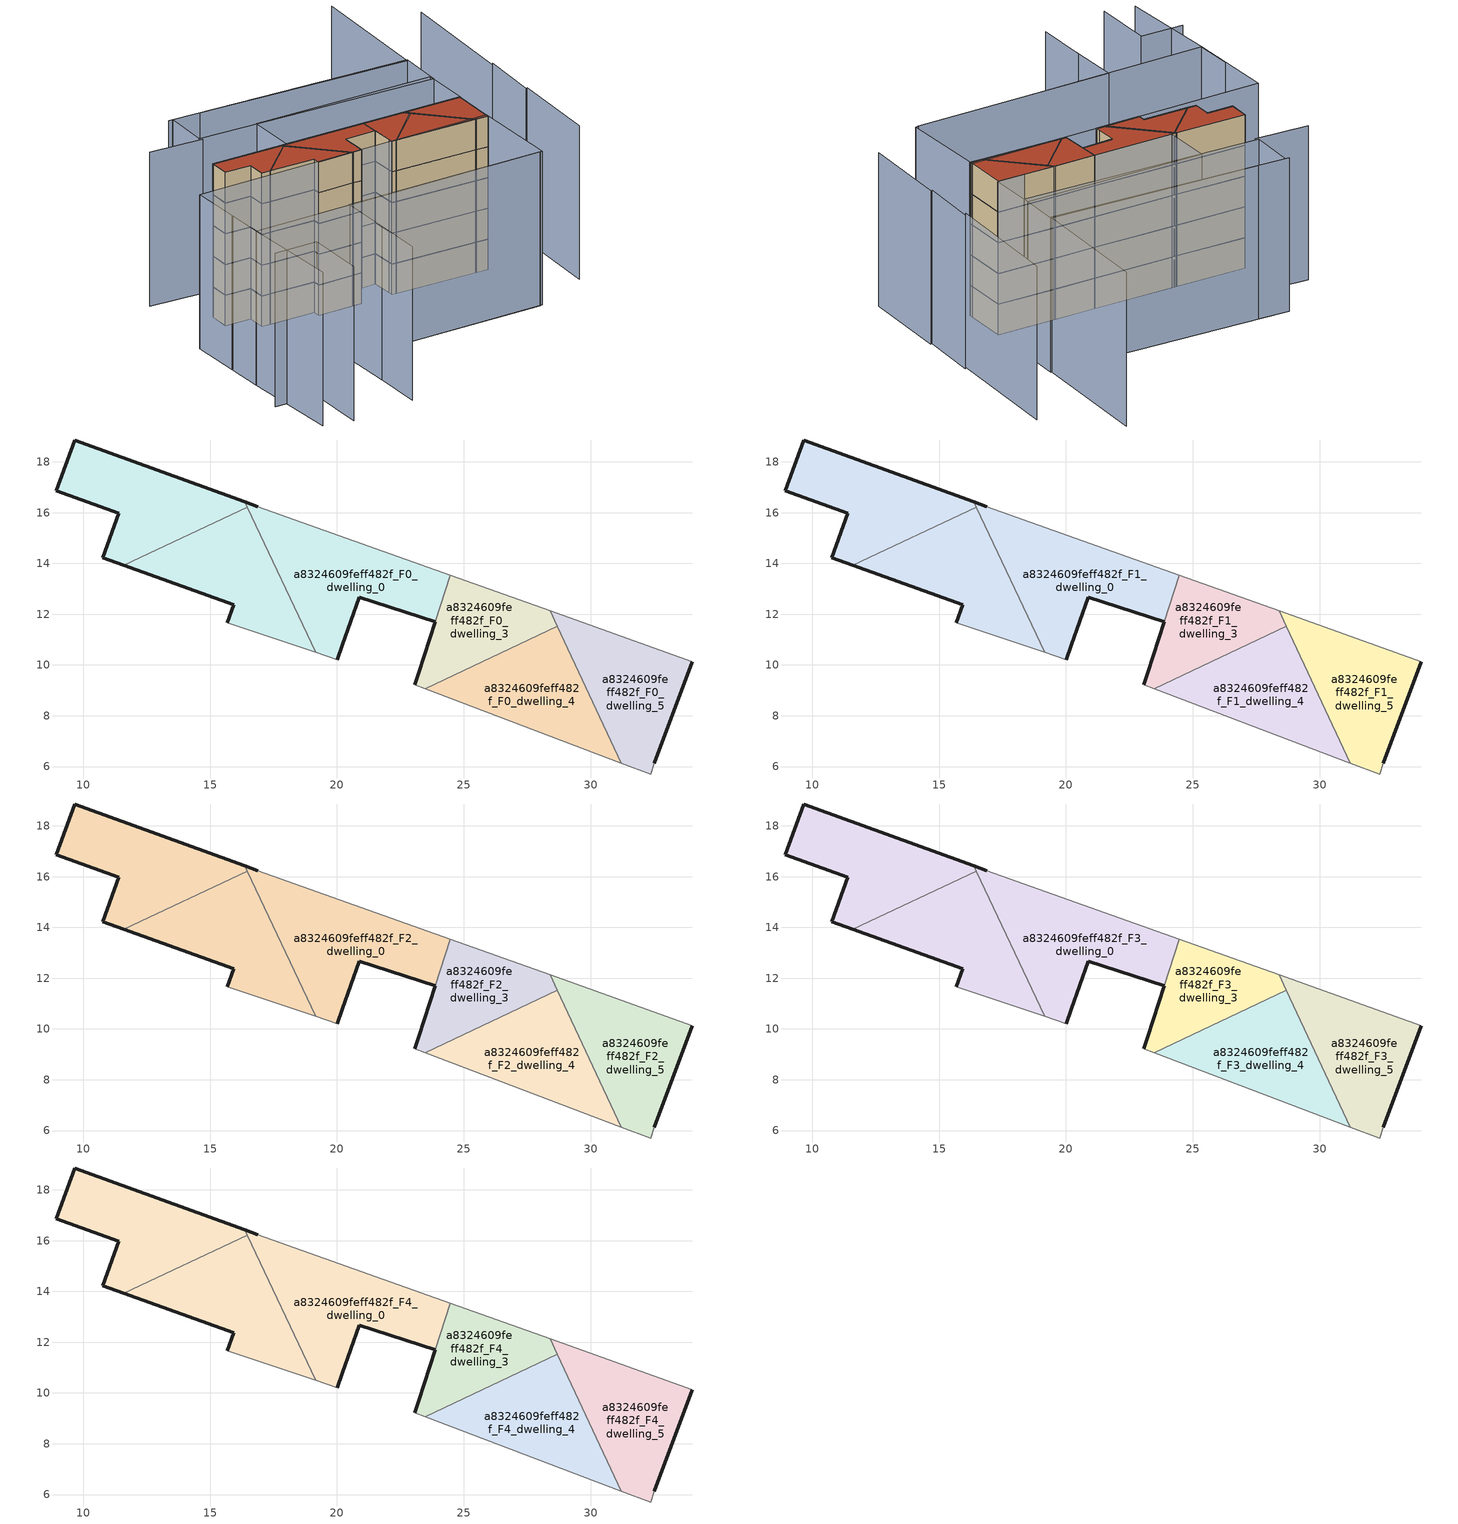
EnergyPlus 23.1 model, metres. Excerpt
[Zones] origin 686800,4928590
a8324609feff482f_F0_dwelling_0
 floor ground (EU_floor_Construction): 23.87,11.7 24.46,13.53 16.88,16.24 16.37,16.43 19.15,10.5 20.01,10.21 20.21,10.77 20.88,12.67 z0; 16.47,16.22 16.37,16.43 9.67,18.86 8.95,16.87 11.41,15.98 10.78,14.23 11.6,13.94 z0
 wall outside (EU_wall_Construction): 11.6,13.94 10.78,14.23 11.41,15.98 8.95,16.87 9.67,18.86 16.37,16.43 z0:3
 wall to a8324609feff482f_F0_dwelling_2 (EU_wall_Construction): 16.37,16.43 16.47,16.22 z0:3
 wall to a8324609feff482f_F0_dwelling_1 (EU_wall_Construction): 16.47,16.22 11.6,13.94 z0:3
a8324609feff482f_F0_dwelling_1
 floor ground (EU_floor_Construction): 23.87,11.7 24.46,13.53 16.88,16.24 16.37,16.43 19.15,10.5 20.01,10.21 20.21,10.77 20.88,12.67 z0; 19.15,10.5 16.47,16.22 11.6,13.94 15.93,12.37 15.67,11.67 z0
 wall outside (EU_wall_Construction): 15.67,11.67 15.93,12.37 11.6,13.94 z0:3
 wall adiabatic (EU_wall_Construction): 19.15,10.5 15.67,11.67 z0:3
 wall to a8324609feff482f_F0_dwelling_2 (EU_wall_Construction): 16.47,16.22 19.15,10.5 z0:3
a8324609feff482f_F0_dwelling_2
 floor ground (EU_floor_Construction): 23.87,11.7 24.46,13.53 16.88,16.24 16.37,16.43 19.15,10.5 20.01,10.21 20.21,10.77 20.88,12.67 z0; 16.47,16.22 16.37,16.43 9.67,18.86 8.95,16.87 11.41,15.98 10.78,14.23 11.6,13.94 z0; 19.15,10.5 16.47,16.22 11.6,13.94 15.93,12.37 15.67,11.67 z0
 wall outside (EU_wall_Construction): 23.87,11.7 20.88,12.67 20.21,10.77 20.01,10.21 / 16.37,16.43 16.88,16.24 z0:3
 wall adiabatic (EU_wall_Construction): 20.01,10.21 19.15,10.5 / 16.88,16.24 24.46,13.53 z0:3
 wall to a8324609feff482f_F0_dwelling_3 (EU_wall_Construction): 24.46,13.53 23.87,11.7 z0:3
a8324609feff482f_F0_dwelling_3
 floor ground (EU_floor_Construction): 28.68,11.52 28.39,12.13 24.46,13.53 23.22,9.7 23.06,9.22 23.47,9.07 z0
 wall outside (EU_wall_Construction): 23.06,9.22 23.22,9.7 23.87,11.7 z0:3
 wall adiabatic (EU_wall_Construction): 24.47,13.53 28.39,12.13 / 23.47,9.07 23.06,9.22 z0:3; 24.47,13.53,3 24.46,13.53,0 24.47,13.53,0
 wall to a8324609feff482f_F0_dwelling_4 (EU_wall_Construction): 28.68,11.52 23.47,9.07 z0:3
 wall to a8324609feff482f_F0_dwelling_5 (EU_wall_Construction): 28.39,12.13 28.68,11.52 z0:3
a8324609feff482f_F0_dwelling_4
 floor ground (EU_floor_Construction): 31.21,6.14 28.68,11.52 23.47,9.07 z0
 wall adiabatic (EU_wall_Construction): 31.21,6.14 23.47,9.07 z0:3
 wall to a8324609feff482f_F0_dwelling_5 (EU_wall_Construction): 28.68,11.52 31.21,6.14 z0:3
a8324609feff482f_F0_dwelling_5
 floor ground (EU_floor_Construction): 32.51,6.12 33.99,10.13 28.39,12.13 31.21,6.14 32.35,5.71 z0
 wall outside (EU_wall_Construction): 33.99,10.13 32.51,6.12 z0:3
 wall adiabatic (EU_wall_Construction): 28.39,12.13 33.99,10.13 / 32.51,6.12 32.35,5.71 31.21,6.14 z0:3
a8324609feff482f_F1_dwelling_0
 floor adiabatic (EU_floor_Construction): 23.87,11.7 24.46,13.53 16.88,16.24 16.37,16.43 19.15,10.5 20.01,10.21 20.21,10.77 20.88,12.67 z3; 16.47,16.22 16.37,16.43 9.67,18.86 8.95,16.87 11.41,15.98 10.78,14.23 11.6,13.94 z3
 wall outside (EU_wall_Construction): 11.6,13.94 10.78,14.23 11.41,15.98 8.95,16.87 9.67,18.86 16.37,16.43 z3:6
 wall to a8324609feff482f_F1_dwelling_2 (EU_wall_Construction): 16.37,16.43 16.47,16.22 z3:6
 wall to a8324609feff482f_F1_dwelling_1 (EU_wall_Construction): 16.47,16.22 11.6,13.94 z3:6
a8324609feff482f_F1_dwelling_1
 floor to a8324609feff482f_F0_dwelling_1 (EU_floor_Construction): 23.87,11.7 24.46,13.53 16.88,16.24 16.37,16.43 19.15,10.5 20.01,10.21 20.21,10.77 20.88,12.67 z3; 19.15,10.5 16.47,16.22 11.6,13.94 15.93,12.37 15.67,11.67 z3
 wall outside (EU_wall_Construction): 15.67,11.67 15.93,12.37 11.6,13.94 z3:6
 wall adiabatic (EU_wall_Construction): 19.15,10.5 15.67,11.67 z3:6
 wall to a8324609feff482f_F1_dwelling_2 (EU_wall_Construction): 16.47,16.22 19.15,10.5 z3:6
a8324609feff482f_F1_dwelling_2
 floor to a8324609feff482f_F0_dwelling_2 (EU_floor_Construction): 23.87,11.7 24.46,13.53 16.88,16.24 16.37,16.43 19.15,10.5 20.01,10.21 20.21,10.77 20.88,12.67 z3; 16.47,16.22 16.37,16.43 9.67,18.86 8.95,16.87 11.41,15.98 10.78,14.23 11.6,13.94 z3
 floor adiabatic (EU_floor_Construction): 19.15,10.5 16.47,16.22 11.6,13.94 15.93,12.37 15.67,11.67 z3
 wall outside (EU_wall_Construction): 23.87,11.7 20.88,12.67 20.21,10.77 20.01,10.21 / 16.37,16.43 16.88,16.24 z3:6
 wall adiabatic (EU_wall_Construction): 20.01,10.21 19.15,10.5 / 16.88,16.24 24.46,13.53 z3:6
 wall to a8324609feff482f_F1_dwelling_3 (EU_wall_Construction): 24.46,13.53 23.87,11.7 z3:6
a8324609feff482f_F1_dwelling_3
 floor to a8324609feff482f_F0_dwelling_3 (EU_floor_Construction): 28.68,11.52 28.39,12.13 24.47,13.53 23.22,9.7 23.06,9.22 23.47,9.07 z3
 wall outside (EU_wall_Construction): 23.06,9.22 23.22,9.7 23.87,11.7 z3:6
 wall adiabatic (EU_wall_Construction): 24.47,13.53 28.39,12.13 / 23.47,9.07 23.06,9.22 z3:6; 24.47,13.53,6 24.46,13.53,3 24.47,13.53,3
 wall to a8324609feff482f_F1_dwelling_4 (EU_wall_Construction): 28.68,11.52 23.47,9.07 z3:6
 wall to a8324609feff482f_F1_dwelling_5 (EU_wall_Construction): 28.39,12.13 28.68,11.52 z3:6
a8324609feff482f_F1_dwelling_4
 floor to a8324609feff482f_F0_dwelling_4 (EU_floor_Construction): 31.21,6.14 28.68,11.52 23.47,9.07 z3
 wall adiabatic (EU_wall_Construction): 31.21,6.14 23.47,9.07 z3:6
 wall to a8324609feff482f_F1_dwelling_5 (EU_wall_Construction): 28.68,11.52 31.21,6.14 z3:6
a8324609feff482f_F1_dwelling_5
 floor to a8324609feff482f_F0_dwelling_5 (EU_floor_Construction): 32.51,6.12 33.99,10.13 28.39,12.13 31.21,6.14 32.35,5.71 z3
 wall outside (EU_wall_Construction): 33.99,10.13 32.51,6.12 z3:6
 wall adiabatic (EU_wall_Construction): 28.39,12.13 33.99,10.13 / 32.51,6.12 32.35,5.71 31.21,6.14 z3:6
a8324609feff482f_F2_dwelling_0
 floor adiabatic (EU_floor_Construction): 23.87,11.7 24.46,13.53 16.88,16.24 16.37,16.43 19.15,10.5 20.01,10.21 20.21,10.77 20.88,12.67 z6; 16.47,16.22 16.37,16.43 9.67,18.86 8.95,16.87 11.41,15.98 10.78,14.23 11.6,13.94 z6
 wall outside (EU_wall_Construction): 11.6,13.94 10.78,14.23 11.41,15.98 8.95,16.87 9.67,18.86 16.37,16.43 z6:9
 wall to a8324609feff482f_F2_dwelling_2 (EU_wall_Construction): 16.37,16.43 16.47,16.22 z6:9
 wall to a8324609feff482f_F2_dwelling_1 (EU_wall_Construction): 16.47,16.22 11.6,13.94 z6:9
a8324609feff482f_F2_dwelling_1
 floor to a8324609feff482f_F1_dwelling_1 (EU_floor_Construction): 23.87,11.7 24.46,13.53 16.88,16.24 16.37,16.43 19.15,10.5 20.01,10.21 20.21,10.77 20.88,12.67 z6; 19.15,10.5 16.47,16.22 11.6,13.94 15.93,12.37 15.67,11.67 z6
 wall outside (EU_wall_Construction): 15.67,11.67 15.93,12.37 11.6,13.94 z6:9
 wall adiabatic (EU_wall_Construction): 19.15,10.5 15.67,11.67 z6:9
 wall to a8324609feff482f_F2_dwelling_2 (EU_wall_Construction): 16.47,16.22 19.15,10.5 z6:9
a8324609feff482f_F2_dwelling_2
 floor to a8324609feff482f_F1_dwelling_2 (EU_floor_Construction): 23.87,11.7 24.46,13.53 16.88,16.24 16.37,16.43 19.15,10.5 20.01,10.21 20.21,10.77 20.88,12.67 z6; 16.47,16.22 16.37,16.43 9.67,18.86 8.95,16.87 11.41,15.98 10.78,14.23 11.6,13.94 z6
 floor adiabatic (EU_floor_Construction): 19.15,10.5 16.47,16.22 11.6,13.94 15.93,12.37 15.67,11.67 z6
 wall outside (EU_wall_Construction): 23.87,11.7 20.88,12.67 20.21,10.77 20.01,10.21 / 16.37,16.43 16.88,16.24 z6:9
 wall adiabatic (EU_wall_Construction): 20.01,10.21 19.15,10.5 / 16.88,16.24 24.46,13.53 z6:9
 wall to a8324609feff482f_F2_dwelling_3 (EU_wall_Construction): 24.46,13.53 23.87,11.7 z6:9
a8324609feff482f_F2_dwelling_3
 floor to a8324609feff482f_F1_dwelling_3 (EU_floor_Construction): 28.68,11.52 28.39,12.13 24.47,13.53 23.22,9.7 23.06,9.22 23.47,9.07 z6
 wall outside (EU_wall_Construction): 23.06,9.22 23.22,9.7 23.87,11.7 z6:9
 wall adiabatic (EU_wall_Construction): 24.47,13.53 28.39,12.13 / 23.47,9.07 23.06,9.22 z6:9; 24.47,13.53,9 24.46,13.53,6 24.47,13.53,6
 wall to a8324609feff482f_F2_dwelling_4 (EU_wall_Construction): 28.68,11.52 23.47,9.07 z6:9
 wall to a8324609feff482f_F2_dwelling_5 (EU_wall_Construction): 28.39,12.13 28.68,11.52 z6:9
a8324609feff482f_F2_dwelling_4
 floor to a8324609feff482f_F1_dwelling_4 (EU_floor_Construction): 31.21,6.14 28.68,11.52 23.47,9.07 z6
 wall adiabatic (EU_wall_Construction): 31.21,6.14 23.47,9.07 z6:9
 wall to a8324609feff482f_F2_dwelling_5 (EU_wall_Construction): 28.68,11.52 31.21,6.14 z6:9
a8324609feff482f_F2_dwelling_5
 floor to a8324609feff482f_F1_dwelling_5 (EU_floor_Construction): 32.51,6.12 33.99,10.13 28.39,12.13 31.21,6.14 32.35,5.71 z6
 wall outside (EU_wall_Construction): 33.99,10.13 32.51,6.12 z6:9
 wall adiabatic (EU_wall_Construction): 28.39,12.13 33.99,10.13 / 32.51,6.12 32.35,5.71 31.21,6.14 z6:9
a8324609feff482f_F3_dwelling_0
 floor adiabatic (EU_floor_Construction): 23.87,11.7 24.46,13.53 16.88,16.24 16.37,16.43 19.15,10.5 20.01,10.21 20.21,10.77 20.88,12.67 z9; 16.47,16.22 16.37,16.43 9.67,18.86 8.95,16.87 11.41,15.98 10.78,14.23 11.6,13.94 z9
 wall outside (EU_wall_Construction): 11.6,13.94 10.78,14.23 11.41,15.98 8.95,16.87 9.67,18.86 16.37,16.43 z9:12
 wall to a8324609feff482f_F3_dwelling_2 (EU_wall_Construction): 16.37,16.43 16.47,16.22 z9:12
 wall to a8324609feff482f_F3_dwelling_1 (EU_wall_Construction): 16.47,16.22 11.6,13.94 z9:12
a8324609feff482f_F3_dwelling_1
 floor to a8324609feff482f_F2_dwelling_1 (EU_floor_Construction): 23.87,11.7 24.46,13.53 16.88,16.24 16.37,16.43 19.15,10.5 20.01,10.21 20.21,10.77 20.88,12.67 z9; 19.15,10.5 16.47,16.22 11.6,13.94 15.93,12.37 15.67,11.67 z9
 wall outside (EU_wall_Construction): 15.67,11.67 15.93,12.37 11.6,13.94 z9:12
 wall adiabatic (EU_wall_Construction): 19.15,10.5 15.67,11.67 z9:12
 wall to a8324609feff482f_F3_dwelling_2 (EU_wall_Construction): 16.47,16.22 19.15,10.5 z9:12
a8324609feff482f_F3_dwelling_2
 floor to a8324609feff482f_F2_dwelling_2 (EU_floor_Construction): 23.87,11.7 24.46,13.53 16.88,16.24 16.37,16.43 19.15,10.5 20.01,10.21 20.21,10.77 20.88,12.67 z9; 16.47,16.22 16.37,16.43 9.67,18.86 8.95,16.87 11.41,15.98 10.78,14.23 11.6,13.94 z9
 floor adiabatic (EU_floor_Construction): 19.15,10.5 16.47,16.22 11.6,13.94 15.93,12.37 15.67,11.67 z9
 wall outside (EU_wall_Construction): 23.87,11.7 20.88,12.67 20.21,10.77 20.01,10.21 / 16.37,16.43 16.88,16.24 z9:12
 wall adiabatic (EU_wall_Construction): 20.01,10.21 19.15,10.5 / 16.88,16.24 24.46,13.53 z9:12
 wall to a8324609feff482f_F3_dwelling_3 (EU_wall_Construction): 24.46,13.53 23.87,11.7 z9:12
a8324609feff482f_F3_dwelling_3
 floor to a8324609feff482f_F2_dwelling_3 (EU_floor_Construction): 28.68,11.52 28.39,12.13 24.47,13.53 23.22,9.7 23.06,9.22 23.47,9.07 z9
 wall outside (EU_wall_Construction): 23.06,9.22 23.22,9.7 23.87,11.7 z9:12
 wall adiabatic (EU_wall_Construction): 24.47,13.53 28.39,12.13 / 23.47,9.07 23.06,9.22 z9:12; 24.47,13.53,12 24.46,13.53,9 24.47,13.53,9
 wall to a8324609feff482f_F3_dwelling_4 (EU_wall_Construction): 28.68,11.52 23.47,9.07 z9:12
 wall to a8324609feff482f_F3_dwelling_5 (EU_wall_Construction): 28.39,12.13 28.68,11.52 z9:12
a8324609feff482f_F3_dwelling_4
 floor to a8324609feff482f_F2_dwelling_4 (EU_floor_Construction): 31.21,6.14 28.68,11.52 23.47,9.07 z9
 wall adiabatic (EU_wall_Construction): 31.21,6.14 23.47,9.07 z9:12
 wall to a8324609feff482f_F3_dwelling_5 (EU_wall_Construction): 28.68,11.52 31.21,6.14 z9:12
a8324609feff482f_F3_dwelling_5
 floor to a8324609feff482f_F2_dwelling_5 (EU_floor_Construction): 32.51,6.12 33.99,10.13 28.39,12.13 31.21,6.14 32.35,5.71 z9
 wall outside (EU_wall_Construction): 33.99,10.13 32.51,6.12 z9:12
 wall adiabatic (EU_wall_Construction): 28.39,12.13 33.99,10.13 / 32.51,6.12 32.35,5.71 31.21,6.14 z9:12
a8324609feff482f_F4_dwelling_0
 floor adiabatic (EU_floor_Construction): 23.87,11.7 24.46,13.53 16.88,16.24 16.37,16.43 19.15,10.5 20.01,10.21 20.21,10.77 20.88,12.67 z12; 16.47,16.22 16.37,16.43 9.67,18.86 8.95,16.87 11.41,15.98 10.78,14.23 11.6,13.94 z12
 wall outside (EU_wall_Construction): 11.6,13.94 10.78,14.23 11.41,15.98 8.95,16.87 9.67,18.86 16.37,16.43 z12:15
 wall to a8324609feff482f_F4_dwelling_2 (EU_wall_Construction): 16.37,16.43 16.47,16.22 z12:15
 wall to a8324609feff482f_F4_dwelling_1 (EU_wall_Construction): 16.47,16.22 11.6,13.94 z12:15
 roof outside (EU_roof_Construction): 16.37,16.43 16.47,16.22 11.6,13.94 10.78,14.23 11.41,15.98 8.95,16.87 9.67,18.86 z15; 24.46,13.53 23.87,11.7 20.88,12.67 20.21,10.77 20.01,10.21 19.15,10.5 16.37,16.43 16.88,16.24 z15
a8324609feff482f_F4_dwelling_1
 floor to a8324609feff482f_F3_dwelling_1 (EU_floor_Construction): 23.87,11.7 24.46,13.53 16.88,16.24 16.37,16.43 19.15,10.5 20.01,10.21 20.21,10.77 20.88,12.67 z12; 19.15,10.5 16.47,16.22 11.6,13.94 15.93,12.37 15.67,11.67 z12
 wall outside (EU_wall_Construction): 15.67,11.67 15.93,12.37 11.6,13.94 z12:15
 wall adiabatic (EU_wall_Construction): 19.15,10.5 15.67,11.67 z12:15
 wall to a8324609feff482f_F4_dwelling_2 (EU_wall_Construction): 16.47,16.22 19.15,10.5 z12:15
 roof outside (EU_roof_Construction): 16.47,16.22 19.15,10.5 15.67,11.67 15.93,12.37 11.6,13.94 z15; 24.46,13.53 23.87,11.7 20.88,12.67 20.21,10.77 20.01,10.21 19.15,10.5 16.37,16.43 16.88,16.24 z15
a8324609feff482f_F4_dwelling_2
 floor to a8324609feff482f_F3_dwelling_2 (EU_floor_Construction): 23.87,11.7 24.46,13.53 16.88,16.24 16.37,16.43 19.15,10.5 20.01,10.21 20.21,10.77 20.88,12.67 z12; 16.47,16.22 16.37,16.43 9.67,18.86 8.95,16.87 11.41,15.98 10.78,14.23 11.6,13.94 z12
 floor adiabatic (EU_floor_Construction): 19.15,10.5 16.47,16.22 11.6,13.94 15.93,12.37 15.67,11.67 z12
 wall outside (EU_wall_Construction): 23.87,11.7 20.88,12.67 20.21,10.77 20.01,10.21 / 16.37,16.43 16.88,16.24 z12:15
 wall adiabatic (EU_wall_Construction): 20.01,10.21 19.15,10.5 / 16.88,16.24 24.46,13.53 z12:15
 wall to a8324609feff482f_F4_dwelling_3 (EU_wall_Construction): 24.46,13.53 23.87,11.7 z12:15
 roof outside (EU_roof_Construction): 16.37,16.43 16.47,16.22 11.6,13.94 10.78,14.23 11.41,15.98 8.95,16.87 9.67,18.86 z15; 24.46,13.53 23.87,11.7 20.88,12.67 20.21,10.77 20.01,10.21 19.15,10.5 16.37,16.43 16.88,16.24 z15; 16.47,16.22 19.15,10.5 15.67,11.67 15.93,12.37 11.6,13.94 z15
a8324609feff482f_F4_dwelling_3
 floor to a8324609feff482f_F3_dwelling_3 (EU_floor_Construction): 28.68,11.52 28.39,12.13 24.47,13.53 23.22,9.7 23.06,9.22 23.47,9.07 z12
 wall outside (EU_wall_Construction): 23.06,9.22 23.22,9.7 23.87,11.7 z12:15
 wall adiabatic (EU_wall_Construction): 24.47,13.53 28.39,12.13 / 23.47,9.07 23.06,9.22 z12:15; 24.47,13.53,15 24.46,13.53,12 24.47,13.53,12
 wall to a8324609feff482f_F4_dwelling_4 (EU_wall_Construction): 28.68,11.52 23.47,9.07 z12:15
 wall to a8324609feff482f_F4_dwelling_5 (EU_wall_Construction): 28.39,12.13 28.68,11.52 z12:15
 roof outside (EU_roof_Construction): 28.39,12.13 28.68,11.52 23.47,9.07 23.06,9.22 23.22,9.7 24.47,13.53 z15
a8324609feff482f_F4_dwelling_4
 floor to a8324609feff482f_F3_dwelling_4 (EU_floor_Construction): 31.21,6.14 28.68,11.52 23.47,9.07 z12
 wall adiabatic (EU_wall_Construction): 31.21,6.14 23.47,9.07 z12:15
 wall to a8324609feff482f_F4_dwelling_5 (EU_wall_Construction): 28.68,11.52 31.21,6.14 z12:15
 roof outside (EU_roof_Construction): 28.68,11.52 31.21,6.14 23.47,9.07 z15
a8324609feff482f_F4_dwelling_5
 floor to a8324609feff482f_F3_dwelling_5 (EU_floor_Construction): 32.51,6.12 33.99,10.13 28.39,12.13 31.21,6.14 32.35,5.71 z12
 wall outside (EU_wall_Construction): 33.99,10.13 32.51,6.12 z12:15
 wall adiabatic (EU_wall_Construction): 28.39,12.13 33.99,10.13 / 32.51,6.12 32.35,5.71 31.21,6.14 z12:15
 roof outside (EU_roof_Construction): 33.99,10.13 32.51,6.12 32.35,5.71 31.21,6.14 28.39,12.13 z15
shading: 6.88,-5.58 8.74,-0.51 / 35.75,-1.88 39.13,6.58 / 8.6,-0.83 10.32,4.12 / 10.32,4.12 29.34,-2.47 / 38.98,6.64 41.27,12.09 / -1.59,3.12 2.49,1.64 / 2.49,1.64 0.42,-4.08 / 0.97,7.23 -2.14,-2.61 / 2.2,10.91 0.96,7.14 / 40.96,11.91 45.77,23.55 / 41.91,30.6 37.03,18.35 / 37.03,18.35 14.37,27.39 / 13.09,22.62 8.09,24.69 / 29.53,-2.53 0.95,7.24 / 0.95,7.24 3.87,15.78 / 3.87,15.78 32.46,6.01 / 32.46,6.01 29.53,-2.53 / 34.04,10.11 16.88,16.24 / 16.88,16.24 18.54,20.89 / 18.54,20.89 35.7,14.76 / 35.7,14.76 34.04,10.11 / 35.5,14.2 13.02,22.95 / 13.02,22.95 14.69,27.24 / 14.69,27.24 37.17,18.49 / 37.17,18.49 35.5,14.2 z0:15
[Building]
EU S2 Campaign: North Axis=0; Terrain=City; Solar Distribution=FullExterior
[Site:Location]
Bologna: Latitude=44.5; Longitude=11.25; Time Zone=1; Elevation=37
[SizingPeriod:WeatherFileDays]
AnnualSizingPeriod: Begin Month=1; Begin Day of Month=1; End Month=12; End Day of Month=31; Day of Week for Start Day=Monday; Use Weather File Daylight Saving Period=No; Use Weather File Rain and Snow Indicators=No
[MATERIAL]
EU_InternalMass_Material: Roughness=MediumRough; Thickness=0.1; Conductivity=1; Density=1800; Specific Heat=900; Thermal Absorptance=0.9; Solar Absorptance=0.7; Visible Absorptance=0.7
[MATERIAL:NOMASS] Roughness=MediumRough; Thermal Absorptance=0.9; Solar Absorptance=0.7; Visible Absorptance=0.7
Name | Thermal Resistance
EU_wall_NoMass | 0.779417
EU_roof_NoMass | 0.435466
EU_floor_NoMass | 0.588222
[CONSTRUCTION]
EU_wall_Construction: EU_wall_NoMass
EU_roof_Construction: EU_roof_NoMass
EU_floor_Construction: EU_floor_NoMass
EU_InternalMass_Construction: EU_InternalMass_Material
[ZONE] Type=1; Multiplier=1; Ceiling Height=autocalculate; Floor Area=autocalculate; Part of Total Floor Area=Yes
Name | Volume
a8324609feff482f_F0_dwelling_0 | 113.499
a8324609feff482f_F1_dwelling_0; a8324609feff482f_F2_dwelling_0; a8324609feff482f_F3_dwelling_0; a8324609feff482f_F4_dwelling_0 | 113.5
a8324609feff482f_F0_dwelling_1; a8324609feff482f_F1_dwelling_1; a8324609feff482f_F2_dwelling_1; a8324609feff482f_F3_dwelling_1; a8324609feff482f_F4_dwelling_1 | 113.512
a8324609feff482f_F0_dwelling_2 | 164.019
a8324609feff482f_F1_dwelling_2; a8324609feff482f_F2_dwelling_2; a8324609feff482f_F3_dwelling_2; a8324609feff482f_F4_dwelling_2 | 164.02
a8324609feff482f_F0_dwelling_3 | 37.2319
a8324609feff482f_F1_dwelling_3; a8324609feff482f_F2_dwelling_3; a8324609feff482f_F3_dwelling_3; a8324609feff482f_F4_dwelling_3 | 37.2048
a8324609feff482f_F0_dwelling_4 | 51.3406
a8324609feff482f_F1_dwelling_4; a8324609feff482f_F2_dwelling_4; a8324609feff482f_F3_dwelling_4; a8324609feff482f_F4_dwelling_4 | 51.3413
a8324609feff482f_F0_dwelling_5 | 50.5166
a8324609feff482f_F1_dwelling_5; a8324609feff482f_F2_dwelling_5; a8324609feff482f_F3_dwelling_5; a8324609feff482f_F4_dwelling_5 | 50.5173
[INTERNALMASS] Construction=EU_InternalMass_Construction
Name | Zone or ZoneList | Surface Area
a8324609feff482f_F0_dwelling_0_EU_InternalMass | a8324609feff482f_F0_dwelling_0 | 16.8374
a8324609feff482f_F0_dwelling_1_EU_InternalMass | a8324609feff482f_F0_dwelling_1 | 16.8406
a8324609feff482f_F0_dwelling_2_EU_InternalMass | a8324609feff482f_F0_dwelling_2 | 20.9985
a8324609feff482f_F0_dwelling_3_EU_InternalMass | a8324609feff482f_F0_dwelling_3 | 12.412
a8324609feff482f_F0_dwelling_4_EU_InternalMass | a8324609feff482f_F0_dwelling_4 | 17.1143
a8324609feff482f_F0_dwelling_5_EU_InternalMass | a8324609feff482f_F0_dwelling_5 | 16.8391
a8324609feff482f_F1_dwelling_0_EU_InternalMass | a8324609feff482f_F1_dwelling_0 | 16.8374
a8324609feff482f_F1_dwelling_1_EU_InternalMass | a8324609feff482f_F1_dwelling_1 | 16.8406
a8324609feff482f_F1_dwelling_2_EU_InternalMass | a8324609feff482f_F1_dwelling_2 | 20.9985
a8324609feff482f_F1_dwelling_3_EU_InternalMass | a8324609feff482f_F1_dwelling_3 | 12.412
a8324609feff482f_F1_dwelling_4_EU_InternalMass | a8324609feff482f_F1_dwelling_4 | 17.1143
a8324609feff482f_F1_dwelling_5_EU_InternalMass | a8324609feff482f_F1_dwelling_5 | 16.8391
a8324609feff482f_F2_dwelling_0_EU_InternalMass | a8324609feff482f_F2_dwelling_0 | 16.8374
a8324609feff482f_F2_dwelling_1_EU_InternalMass | a8324609feff482f_F2_dwelling_1 | 16.8406
a8324609feff482f_F2_dwelling_2_EU_InternalMass | a8324609feff482f_F2_dwelling_2 | 20.9985
a8324609feff482f_F2_dwelling_3_EU_InternalMass | a8324609feff482f_F2_dwelling_3 | 12.412
a8324609feff482f_F2_dwelling_4_EU_InternalMass | a8324609feff482f_F2_dwelling_4 | 17.1143
a8324609feff482f_F2_dwelling_5_EU_InternalMass | a8324609feff482f_F2_dwelling_5 | 16.8391
a8324609feff482f_F3_dwelling_0_EU_InternalMass | a8324609feff482f_F3_dwelling_0 | 16.8374
a8324609feff482f_F3_dwelling_1_EU_InternalMass | a8324609feff482f_F3_dwelling_1 | 16.8406
a8324609feff482f_F3_dwelling_2_EU_InternalMass | a8324609feff482f_F3_dwelling_2 | 20.9985
a8324609feff482f_F3_dwelling_3_EU_InternalMass | a8324609feff482f_F3_dwelling_3 | 12.412
a8324609feff482f_F3_dwelling_4_EU_InternalMass | a8324609feff482f_F3_dwelling_4 | 17.1143
a8324609feff482f_F3_dwelling_5_EU_InternalMass | a8324609feff482f_F3_dwelling_5 | 16.8391
a8324609feff482f_F4_dwelling_0_EU_InternalMass | a8324609feff482f_F4_dwelling_0 | 16.8374
a8324609feff482f_F4_dwelling_1_EU_InternalMass | a8324609feff482f_F4_dwelling_1 | 16.8406
a8324609feff482f_F4_dwelling_2_EU_InternalMass | a8324609feff482f_F4_dwelling_2 | 20.9985
a8324609feff482f_F4_dwelling_3_EU_InternalMass | a8324609feff482f_F4_dwelling_3 | 12.412
a8324609feff482f_F4_dwelling_4_EU_InternalMass | a8324609feff482f_F4_dwelling_4 | 17.1143
a8324609feff482f_F4_dwelling_5_EU_InternalMass | a8324609feff482f_F4_dwelling_5 | 16.8391
[OTHEREQUIPMENT] Fuel Type=Electricity; Design Level Calculation Method=Watts/Area; Power per Zone Floor Area=1; Fraction Latent=0; Fraction Radiant=0; Fraction Lost=0; Carbon Dioxide Generation Rate=0; EndUse Subcategory=EU_Step8_InternalGains
Name | Zone or ZoneList or Space or SpaceList | Schedule
EU_Step8_InternalGain_a8324609feff482f_F0_dwelling_0_f000 | a8324609feff482f_F0_dwelling_0 | EU_Step8_GainSchedule_a8324609feff482f_F0_dwelling_0_f000
EU_Step8_InternalGain_a8324609feff482f_F0_dwelling_1_f000 | a8324609feff482f_F0_dwelling_1 | EU_Step8_GainSchedule_a8324609feff482f_F0_dwelling_1_f000
EU_Step8_InternalGain_a8324609feff482f_F0_dwelling_2_f000 | a8324609feff482f_F0_dwelling_2 | EU_Step8_GainSchedule_a8324609feff482f_F0_dwelling_2_f000
EU_Step8_InternalGain_a8324609feff482f_F0_dwelling_3_f000 | a8324609feff482f_F0_dwelling_3 | EU_Step8_GainSchedule_a8324609feff482f_F0_dwelling_3_f000
EU_Step8_InternalGain_a8324609feff482f_F0_dwelling_4_f000 | a8324609feff482f_F0_dwelling_4 | EU_Step8_GainSchedule_a8324609feff482f_F0_dwelling_4_f000
EU_Step8_InternalGain_a8324609feff482f_F0_dwelling_5_f000 | a8324609feff482f_F0_dwelling_5 | EU_Step8_GainSchedule_a8324609feff482f_F0_dwelling_5_f000
EU_Step8_InternalGain_a8324609feff482f_F1_dwelling_0_f000 | a8324609feff482f_F1_dwelling_0 | EU_Step8_GainSchedule_a8324609feff482f_F1_dwelling_0_f000
EU_Step8_InternalGain_a8324609feff482f_F1_dwelling_1_f000 | a8324609feff482f_F1_dwelling_1 | EU_Step8_GainSchedule_a8324609feff482f_F1_dwelling_1_f000
EU_Step8_InternalGain_a8324609feff482f_F1_dwelling_2_f000 | a8324609feff482f_F1_dwelling_2 | EU_Step8_GainSchedule_a8324609feff482f_F1_dwelling_2_f000
EU_Step8_InternalGain_a8324609feff482f_F1_dwelling_3_f000 | a8324609feff482f_F1_dwelling_3 | EU_Step8_GainSchedule_a8324609feff482f_F1_dwelling_3_f000
EU_Step8_InternalGain_a8324609feff482f_F1_dwelling_4_f000 | a8324609feff482f_F1_dwelling_4 | EU_Step8_GainSchedule_a8324609feff482f_F1_dwelling_4_f000
EU_Step8_InternalGain_a8324609feff482f_F1_dwelling_5_f000 | a8324609feff482f_F1_dwelling_5 | EU_Step8_GainSchedule_a8324609feff482f_F1_dwelling_5_f000
EU_Step8_InternalGain_a8324609feff482f_F2_dwelling_0_f000 | a8324609feff482f_F2_dwelling_0 | EU_Step8_GainSchedule_a8324609feff482f_F2_dwelling_0_f000
EU_Step8_InternalGain_a8324609feff482f_F2_dwelling_1_f000 | a8324609feff482f_F2_dwelling_1 | EU_Step8_GainSchedule_a8324609feff482f_F2_dwelling_1_f000
EU_Step8_InternalGain_a8324609feff482f_F2_dwelling_2_f000 | a8324609feff482f_F2_dwelling_2 | EU_Step8_GainSchedule_a8324609feff482f_F2_dwelling_2_f000
EU_Step8_InternalGain_a8324609feff482f_F2_dwelling_3_f000 | a8324609feff482f_F2_dwelling_3 | EU_Step8_GainSchedule_a8324609feff482f_F2_dwelling_3_f000
EU_Step8_InternalGain_a8324609feff482f_F2_dwelling_4_f000 | a8324609feff482f_F2_dwelling_4 | EU_Step8_GainSchedule_a8324609feff482f_F2_dwelling_4_f000
EU_Step8_InternalGain_a8324609feff482f_F2_dwelling_5_f000 | a8324609feff482f_F2_dwelling_5 | EU_Step8_GainSchedule_a8324609feff482f_F2_dwelling_5_f000
EU_Step8_InternalGain_a8324609feff482f_F3_dwelling_0_f000 | a8324609feff482f_F3_dwelling_0 | EU_Step8_GainSchedule_a8324609feff482f_F3_dwelling_0_f000
EU_Step8_InternalGain_a8324609feff482f_F3_dwelling_1_f000 | a8324609feff482f_F3_dwelling_1 | EU_Step8_GainSchedule_a8324609feff482f_F3_dwelling_1_f000
EU_Step8_InternalGain_a8324609feff482f_F3_dwelling_2_f000 | a8324609feff482f_F3_dwelling_2 | EU_Step8_GainSchedule_a8324609feff482f_F3_dwelling_2_f000
EU_Step8_InternalGain_a8324609feff482f_F3_dwelling_3_f000 | a8324609feff482f_F3_dwelling_3 | EU_Step8_GainSchedule_a8324609feff482f_F3_dwelling_3_f000
EU_Step8_InternalGain_a8324609feff482f_F3_dwelling_4_f000 | a8324609feff482f_F3_dwelling_4 | EU_Step8_GainSchedule_a8324609feff482f_F3_dwelling_4_f000
EU_Step8_InternalGain_a8324609feff482f_F3_dwelling_5_f000 | a8324609feff482f_F3_dwelling_5 | EU_Step8_GainSchedule_a8324609feff482f_F3_dwelling_5_f000
EU_Step8_InternalGain_a8324609feff482f_F4_dwelling_0_f000 | a8324609feff482f_F4_dwelling_0 | EU_Step8_GainSchedule_a8324609feff482f_F4_dwelling_0_f000
EU_Step8_InternalGain_a8324609feff482f_F4_dwelling_1_f000 | a8324609feff482f_F4_dwelling_1 | EU_Step8_GainSchedule_a8324609feff482f_F4_dwelling_1_f000
EU_Step8_InternalGain_a8324609feff482f_F4_dwelling_2_f000 | a8324609feff482f_F4_dwelling_2 | EU_Step8_GainSchedule_a8324609feff482f_F4_dwelling_2_f000
EU_Step8_InternalGain_a8324609feff482f_F4_dwelling_3_f000 | a8324609feff482f_F4_dwelling_3 | EU_Step8_GainSchedule_a8324609feff482f_F4_dwelling_3_f000
EU_Step8_InternalGain_a8324609feff482f_F4_dwelling_4_f000 | a8324609feff482f_F4_dwelling_4 | EU_Step8_GainSchedule_a8324609feff482f_F4_dwelling_4_f000
EU_Step8_InternalGain_a8324609feff482f_F4_dwelling_5_f000 | a8324609feff482f_F4_dwelling_5 | EU_Step8_GainSchedule_a8324609feff482f_F4_dwelling_5_f000
[ZONEVENTILATION:DESIGNFLOWRATE] Schedule=EU_AlwaysOn; Design Flow Rate Calculation Method=AirChanges/Hour; Air Changes per Hour=0.712058; Ventilation Type=Natural; Fan Pressure Rise=0; Fan Total Efficiency=1; Constant Term Coefficient=1; Temperature Term Coefficient=0; Velocity Term Coefficient=0; Velocity Squared Term Coefficient=0; Minimum Indoor Temperature=-100; Maximum Indoor Temperature=100; Delta Temperature=-100; Minimum Outdoor Temperature=-100; Maximum Outdoor Temperature=100; Maximum Wind Speed=40
Name | Zone or ZoneList or Space or SpaceList
EU_ConstantAir_a8324609feff482f_F0_dwelling_0 | a8324609feff482f_F0_dwelling_0
EU_ConstantAir_a8324609feff482f_F0_dwelling_1 | a8324609feff482f_F0_dwelling_1
EU_ConstantAir_a8324609feff482f_F0_dwelling_2 | a8324609feff482f_F0_dwelling_2
EU_ConstantAir_a8324609feff482f_F0_dwelling_3 | a8324609feff482f_F0_dwelling_3
EU_ConstantAir_a8324609feff482f_F0_dwelling_4 | a8324609feff482f_F0_dwelling_4
EU_ConstantAir_a8324609feff482f_F0_dwelling_5 | a8324609feff482f_F0_dwelling_5
EU_ConstantAir_a8324609feff482f_F1_dwelling_0 | a8324609feff482f_F1_dwelling_0
EU_ConstantAir_a8324609feff482f_F1_dwelling_1 | a8324609feff482f_F1_dwelling_1
EU_ConstantAir_a8324609feff482f_F1_dwelling_2 | a8324609feff482f_F1_dwelling_2
EU_ConstantAir_a8324609feff482f_F1_dwelling_3 | a8324609feff482f_F1_dwelling_3
EU_ConstantAir_a8324609feff482f_F1_dwelling_4 | a8324609feff482f_F1_dwelling_4
EU_ConstantAir_a8324609feff482f_F1_dwelling_5 | a8324609feff482f_F1_dwelling_5
EU_ConstantAir_a8324609feff482f_F2_dwelling_0 | a8324609feff482f_F2_dwelling_0
EU_ConstantAir_a8324609feff482f_F2_dwelling_1 | a8324609feff482f_F2_dwelling_1
EU_ConstantAir_a8324609feff482f_F2_dwelling_2 | a8324609feff482f_F2_dwelling_2
EU_ConstantAir_a8324609feff482f_F2_dwelling_3 | a8324609feff482f_F2_dwelling_3
EU_ConstantAir_a8324609feff482f_F2_dwelling_4 | a8324609feff482f_F2_dwelling_4
EU_ConstantAir_a8324609feff482f_F2_dwelling_5 | a8324609feff482f_F2_dwelling_5
EU_ConstantAir_a8324609feff482f_F3_dwelling_0 | a8324609feff482f_F3_dwelling_0
EU_ConstantAir_a8324609feff482f_F3_dwelling_1 | a8324609feff482f_F3_dwelling_1
EU_ConstantAir_a8324609feff482f_F3_dwelling_2 | a8324609feff482f_F3_dwelling_2
EU_ConstantAir_a8324609feff482f_F3_dwelling_3 | a8324609feff482f_F3_dwelling_3
EU_ConstantAir_a8324609feff482f_F3_dwelling_4 | a8324609feff482f_F3_dwelling_4
EU_ConstantAir_a8324609feff482f_F3_dwelling_5 | a8324609feff482f_F3_dwelling_5
EU_ConstantAir_a8324609feff482f_F4_dwelling_0 | a8324609feff482f_F4_dwelling_0
EU_ConstantAir_a8324609feff482f_F4_dwelling_1 | a8324609feff482f_F4_dwelling_1
EU_ConstantAir_a8324609feff482f_F4_dwelling_2 | a8324609feff482f_F4_dwelling_2
EU_ConstantAir_a8324609feff482f_F4_dwelling_3 | a8324609feff482f_F4_dwelling_3
EU_ConstantAir_a8324609feff482f_F4_dwelling_4 | a8324609feff482f_F4_dwelling_4
EU_ConstantAir_a8324609feff482f_F4_dwelling_5 | a8324609feff482f_F4_dwelling_5
[HVACTEMPLATE:THERMOSTAT] Constant Heating Setpoint=20; Constant Cooling Setpoint=50
EU_HeatOnly_a8324609feff482f_F0_dwelling_0; EU_HeatOnly_a8324609feff482f_F0_dwelling_1; EU_HeatOnly_a8324609feff482f_F0_dwelling_2; EU_HeatOnly_a8324609feff482f_F0_dwelling_3; EU_HeatOnly_a8324609feff482f_F0_dwelling_4; EU_HeatOnly_a8324609feff482f_F0_dwelling_5; EU_HeatOnly_a8324609feff482f_F1_dwelling_0; EU_HeatOnly_a8324609feff482f_F1_dwelling_1; EU_HeatOnly_a8324609feff482f_F1_dwelling_2; EU_HeatOnly_a8324609feff482f_F1_dwelling_3; EU_HeatOnly_a8324609feff482f_F1_dwelling_4; EU_HeatOnly_a8324609feff482f_F1_dwelling_5; EU_HeatOnly_a8324609feff482f_F2_dwelling_0; EU_HeatOnly_a8324609feff482f_F2_dwelling_1; EU_HeatOnly_a8324609feff482f_F2_dwelling_2; EU_HeatOnly_a8324609feff482f_F2_dwelling_3; EU_HeatOnly_a8324609feff482f_F2_dwelling_4; EU_HeatOnly_a8324609feff482f_F2_dwelling_5; EU_HeatOnly_a8324609feff482f_F3_dwelling_0; EU_HeatOnly_a8324609feff482f_F3_dwelling_1; EU_HeatOnly_a8324609feff482f_F3_dwelling_2; EU_HeatOnly_a8324609feff482f_F3_dwelling_3; EU_HeatOnly_a8324609feff482f_F3_dwelling_4; EU_HeatOnly_a8324609feff482f_F3_dwelling_5; EU_HeatOnly_a8324609feff482f_F4_dwelling_0; EU_HeatOnly_a8324609feff482f_F4_dwelling_1; EU_HeatOnly_a8324609feff482f_F4_dwelling_2; EU_HeatOnly_a8324609feff482f_F4_dwelling_3; EU_HeatOnly_a8324609feff482f_F4_dwelling_4; EU_HeatOnly_a8324609feff482f_F4_dwelling_5
[HVACTEMPLATE:ZONE:IDEALLOADSAIRSYSTEM] System Availability Schedule=EU_AlwaysOn; Maximum Heating Supply Air Temperature=50; Minimum Cooling Supply Air Temperature=13; Maximum Heating Supply Air Humidity Ratio=0.0156; Minimum Cooling Supply Air Humidity Ratio=0.0077; Heating Limit=NoLimit; Cooling Limit=NoLimit; Heating Availability Schedule=EU_AlwaysOn; Cooling Availability Schedule=EU_CoolingOff; Dehumidification Control Type=ConstantSensibleHeatRatio; Cooling Sensible Heat Ratio=0.7; Dehumidification Setpoint=60; Humidification Control Type=None; Humidification Setpoint=30; Outdoor Air Method=None; Outdoor Air Flow Rate per Person=0.00944; Outdoor Air Flow Rate per Zone Floor Area=0; Outdoor Air Flow Rate per Zone=0; Demand Controlled Ventilation Type=None; Outdoor Air Economizer Type=NoEconomizer; Heat Recovery Type=None; Sensible Heat Recovery Effectiveness=0.7; Latent Heat Recovery Effectiveness=0.65
Name | Template Thermostat
a8324609feff482f_F0_dwelling_0 | EU_HeatOnly_a8324609feff482f_F0_dwelling_0
a8324609feff482f_F0_dwelling_1 | EU_HeatOnly_a8324609feff482f_F0_dwelling_1
a8324609feff482f_F0_dwelling_2 | EU_HeatOnly_a8324609feff482f_F0_dwelling_2
a8324609feff482f_F0_dwelling_3 | EU_HeatOnly_a8324609feff482f_F0_dwelling_3
a8324609feff482f_F0_dwelling_4 | EU_HeatOnly_a8324609feff482f_F0_dwelling_4
a8324609feff482f_F0_dwelling_5 | EU_HeatOnly_a8324609feff482f_F0_dwelling_5
a8324609feff482f_F1_dwelling_0 | EU_HeatOnly_a8324609feff482f_F1_dwelling_0
a8324609feff482f_F1_dwelling_1 | EU_HeatOnly_a8324609feff482f_F1_dwelling_1
a8324609feff482f_F1_dwelling_2 | EU_HeatOnly_a8324609feff482f_F1_dwelling_2
a8324609feff482f_F1_dwelling_3 | EU_HeatOnly_a8324609feff482f_F1_dwelling_3
a8324609feff482f_F1_dwelling_4 | EU_HeatOnly_a8324609feff482f_F1_dwelling_4
a8324609feff482f_F1_dwelling_5 | EU_HeatOnly_a8324609feff482f_F1_dwelling_5
a8324609feff482f_F2_dwelling_0 | EU_HeatOnly_a8324609feff482f_F2_dwelling_0
a8324609feff482f_F2_dwelling_1 | EU_HeatOnly_a8324609feff482f_F2_dwelling_1
a8324609feff482f_F2_dwelling_2 | EU_HeatOnly_a8324609feff482f_F2_dwelling_2
a8324609feff482f_F2_dwelling_3 | EU_HeatOnly_a8324609feff482f_F2_dwelling_3
a8324609feff482f_F2_dwelling_4 | EU_HeatOnly_a8324609feff482f_F2_dwelling_4
a8324609feff482f_F2_dwelling_5 | EU_HeatOnly_a8324609feff482f_F2_dwelling_5
a8324609feff482f_F3_dwelling_0 | EU_HeatOnly_a8324609feff482f_F3_dwelling_0
a8324609feff482f_F3_dwelling_1 | EU_HeatOnly_a8324609feff482f_F3_dwelling_1
a8324609feff482f_F3_dwelling_2 | EU_HeatOnly_a8324609feff482f_F3_dwelling_2
a8324609feff482f_F3_dwelling_3 | EU_HeatOnly_a8324609feff482f_F3_dwelling_3
a8324609feff482f_F3_dwelling_4 | EU_HeatOnly_a8324609feff482f_F3_dwelling_4
a8324609feff482f_F3_dwelling_5 | EU_HeatOnly_a8324609feff482f_F3_dwelling_5
a8324609feff482f_F4_dwelling_0 | EU_HeatOnly_a8324609feff482f_F4_dwelling_0
a8324609feff482f_F4_dwelling_1 | EU_HeatOnly_a8324609feff482f_F4_dwelling_1
a8324609feff482f_F4_dwelling_2 | EU_HeatOnly_a8324609feff482f_F4_dwelling_2
a8324609feff482f_F4_dwelling_3 | EU_HeatOnly_a8324609feff482f_F4_dwelling_3
a8324609feff482f_F4_dwelling_4 | EU_HeatOnly_a8324609feff482f_F4_dwelling_4
a8324609feff482f_F4_dwelling_5 | EU_HeatOnly_a8324609feff482f_F4_dwelling_5
[SIZING:ZONE] Zone Cooling Design Supply Air Temperature Input Method=SupplyAirTemperature; Zone Cooling Design Supply Air Temperature=13; Zone Heating Design Supply Air Temperature Input Method=SupplyAirTemperature; Zone Heating Design Supply Air Temperature=50; Zone Cooling Design Supply Air Humidity Ratio=0.008; Zone Heating Design Supply Air Humidity Ratio=0.008; Cooling Design Air Flow Method=DesignDay; Cooling Design Air Flow Rate=0; Cooling Minimum Air Flow per Zone Floor Area=0.000762; Cooling Minimum Air Flow=0; Cooling Minimum Air Flow Fraction=0.2; Heating Design Air Flow Method=DesignDay; Heating Design Air Flow Rate=0; Heating Maximum Air Flow per Zone Floor Area=0.002032; Heating Maximum Air Flow=0.141576; Heating Maximum Air Flow Fraction=0.3; Account for Dedicated Outdoor Air System=No; Dedicated Outdoor Air System Control Strategy=NeutralSupplyAir; Dedicated Outdoor Air Low Setpoint Temperature for Design=autosize; Dedicated Outdoor Air High Setpoint Temperature for Design=autosize; Zone Load Sizing Method=Sensible Load Only No Latent Load; Zone Latent Cooling Design Supply Air Humidity Ratio Input Method=HumidityRatioDifference; Zone Cooling Design Supply Air Humidity Ratio Difference=0.005; Zone Latent Heating Design Supply Air Humidity Ratio Input Method=HumidityRatioDifference; Zone Humidification Design Supply Air Humidity Ratio Difference=0.005
a8324609feff482f_F0_dwelling_0; a8324609feff482f_F0_dwelling_1; a8324609feff482f_F0_dwelling_2; a8324609feff482f_F0_dwelling_3; a8324609feff482f_F0_dwelling_4; a8324609feff482f_F0_dwelling_5; a8324609feff482f_F1_dwelling_0; a8324609feff482f_F1_dwelling_1; a8324609feff482f_F1_dwelling_2; a8324609feff482f_F1_dwelling_3; a8324609feff482f_F1_dwelling_4; a8324609feff482f_F1_dwelling_5; a8324609feff482f_F2_dwelling_0; a8324609feff482f_F2_dwelling_1; a8324609feff482f_F2_dwelling_2; a8324609feff482f_F2_dwelling_3; a8324609feff482f_F2_dwelling_4; a8324609feff482f_F2_dwelling_5; a8324609feff482f_F3_dwelling_0; a8324609feff482f_F3_dwelling_1; a8324609feff482f_F3_dwelling_2; a8324609feff482f_F3_dwelling_3; a8324609feff482f_F3_dwelling_4; a8324609feff482f_F3_dwelling_5; a8324609feff482f_F4_dwelling_0; a8324609feff482f_F4_dwelling_1; a8324609feff482f_F4_dwelling_2; a8324609feff482f_F4_dwelling_3; a8324609feff482f_F4_dwelling_4; a8324609feff482f_F4_dwelling_5
[SCHEDULE:CONSTANT]
Name | Hourly Value
EU_AlwaysOn | 1
EU_CoolingOff | 0
[SCHEDULE:FILE] Column Number=1; Rows to Skip at Top=0; Number of Hours of Data=8760; Column Separator=Comma; Interpolate to Timestep=No; Minutes per Item=60; Adjust Schedule for Daylight Savings=Yes
Name | File
EU_Step8_GainSchedule_a8324609feff482f_F0_dwelling_0_f000 | ../../schedules/a8324609feff482f/a8324609feff482f_F0_dwelling_0_f000_gain.csv
EU_Step8_GainSchedule_a8324609feff482f_F0_dwelling_1_f000 | ../../schedules/a8324609feff482f/a8324609feff482f_F0_dwelling_1_f000_gain.csv
EU_Step8_GainSchedule_a8324609feff482f_F0_dwelling_2_f000 | ../../schedules/a8324609feff482f/a8324609feff482f_F0_dwelling_2_f000_gain.csv
EU_Step8_GainSchedule_a8324609feff482f_F0_dwelling_3_f000 | ../../schedules/a8324609feff482f/a8324609feff482f_F0_dwelling_3_f000_gain.csv
EU_Step8_GainSchedule_a8324609feff482f_F0_dwelling_4_f000 | ../../schedules/a8324609feff482f/a8324609feff482f_F0_dwelling_4_f000_gain.csv
EU_Step8_GainSchedule_a8324609feff482f_F0_dwelling_5_f000 | ../../schedules/a8324609feff482f/a8324609feff482f_F0_dwelling_5_f000_gain.csv
EU_Step8_GainSchedule_a8324609feff482f_F1_dwelling_0_f000 | ../../schedules/a8324609feff482f/a8324609feff482f_F1_dwelling_0_f000_gain.csv
EU_Step8_GainSchedule_a8324609feff482f_F1_dwelling_1_f000 | ../../schedules/a8324609feff482f/a8324609feff482f_F1_dwelling_1_f000_gain.csv
EU_Step8_GainSchedule_a8324609feff482f_F1_dwelling_2_f000 | ../../schedules/a8324609feff482f/a8324609feff482f_F1_dwelling_2_f000_gain.csv
EU_Step8_GainSchedule_a8324609feff482f_F1_dwelling_3_f000 | ../../schedules/a8324609feff482f/a8324609feff482f_F1_dwelling_3_f000_gain.csv
EU_Step8_GainSchedule_a8324609feff482f_F1_dwelling_4_f000 | ../../schedules/a8324609feff482f/a8324609feff482f_F1_dwelling_4_f000_gain.csv
EU_Step8_GainSchedule_a8324609feff482f_F1_dwelling_5_f000 | ../../schedules/a8324609feff482f/a8324609feff482f_F1_dwelling_5_f000_gain.csv
EU_Step8_GainSchedule_a8324609feff482f_F2_dwelling_0_f000 | ../../schedules/a8324609feff482f/a8324609feff482f_F2_dwelling_0_f000_gain.csv
EU_Step8_GainSchedule_a8324609feff482f_F2_dwelling_1_f000 | ../../schedules/a8324609feff482f/a8324609feff482f_F2_dwelling_1_f000_gain.csv
EU_Step8_GainSchedule_a8324609feff482f_F2_dwelling_2_f000 | ../../schedules/a8324609feff482f/a8324609feff482f_F2_dwelling_2_f000_gain.csv
EU_Step8_GainSchedule_a8324609feff482f_F2_dwelling_3_f000 | ../../schedules/a8324609feff482f/a8324609feff482f_F2_dwelling_3_f000_gain.csv
EU_Step8_GainSchedule_a8324609feff482f_F2_dwelling_4_f000 | ../../schedules/a8324609feff482f/a8324609feff482f_F2_dwelling_4_f000_gain.csv
EU_Step8_GainSchedule_a8324609feff482f_F2_dwelling_5_f000 | ../../schedules/a8324609feff482f/a8324609feff482f_F2_dwelling_5_f000_gain.csv
EU_Step8_GainSchedule_a8324609feff482f_F3_dwelling_0_f000 | ../../schedules/a8324609feff482f/a8324609feff482f_F3_dwelling_0_f000_gain.csv
EU_Step8_GainSchedule_a8324609feff482f_F3_dwelling_1_f000 | ../../schedules/a8324609feff482f/a8324609feff482f_F3_dwelling_1_f000_gain.csv
EU_Step8_GainSchedule_a8324609feff482f_F3_dwelling_2_f000 | ../../schedules/a8324609feff482f/a8324609feff482f_F3_dwelling_2_f000_gain.csv
EU_Step8_GainSchedule_a8324609feff482f_F3_dwelling_3_f000 | ../../schedules/a8324609feff482f/a8324609feff482f_F3_dwelling_3_f000_gain.csv
EU_Step8_GainSchedule_a8324609feff482f_F3_dwelling_4_f000 | ../../schedules/a8324609feff482f/a8324609feff482f_F3_dwelling_4_f000_gain.csv
EU_Step8_GainSchedule_a8324609feff482f_F3_dwelling_5_f000 | ../../schedules/a8324609feff482f/a8324609feff482f_F3_dwelling_5_f000_gain.csv
EU_Step8_GainSchedule_a8324609feff482f_F4_dwelling_0_f000 | ../../schedules/a8324609feff482f/a8324609feff482f_F4_dwelling_0_f000_gain.csv
EU_Step8_GainSchedule_a8324609feff482f_F4_dwelling_1_f000 | ../../schedules/a8324609feff482f/a8324609feff482f_F4_dwelling_1_f000_gain.csv
EU_Step8_GainSchedule_a8324609feff482f_F4_dwelling_2_f000 | ../../schedules/a8324609feff482f/a8324609feff482f_F4_dwelling_2_f000_gain.csv
EU_Step8_GainSchedule_a8324609feff482f_F4_dwelling_3_f000 | ../../schedules/a8324609feff482f/a8324609feff482f_F4_dwelling_3_f000_gain.csv
EU_Step8_GainSchedule_a8324609feff482f_F4_dwelling_4_f000 | ../../schedules/a8324609feff482f/a8324609feff482f_F4_dwelling_4_f000_gain.csv
EU_Step8_GainSchedule_a8324609feff482f_F4_dwelling_5_f000 | ../../schedules/a8324609feff482f/a8324609feff482f_F4_dwelling_5_f000_gain.csv
